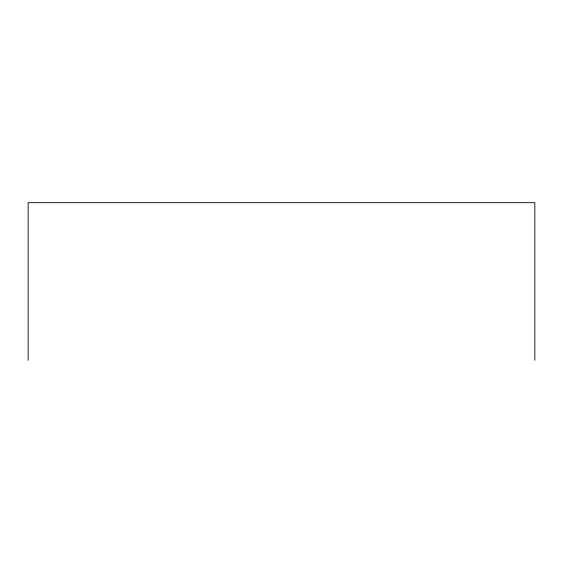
<?xml version="1.0" encoding="UTF-8"?>
<svg xmlns="http://www.w3.org/2000/svg" width="563" height="563" viewBox="0 0 563 563"><rect width="100%" height="100%" fill="white"/><g stroke="black" fill="none" stroke-linecap="round" stroke-linejoin="round"><path stroke-width="0.84" d="M534.85 360.32L534.85 202.68L28.15 202.68L28.15 360.32"/></g></svg>
